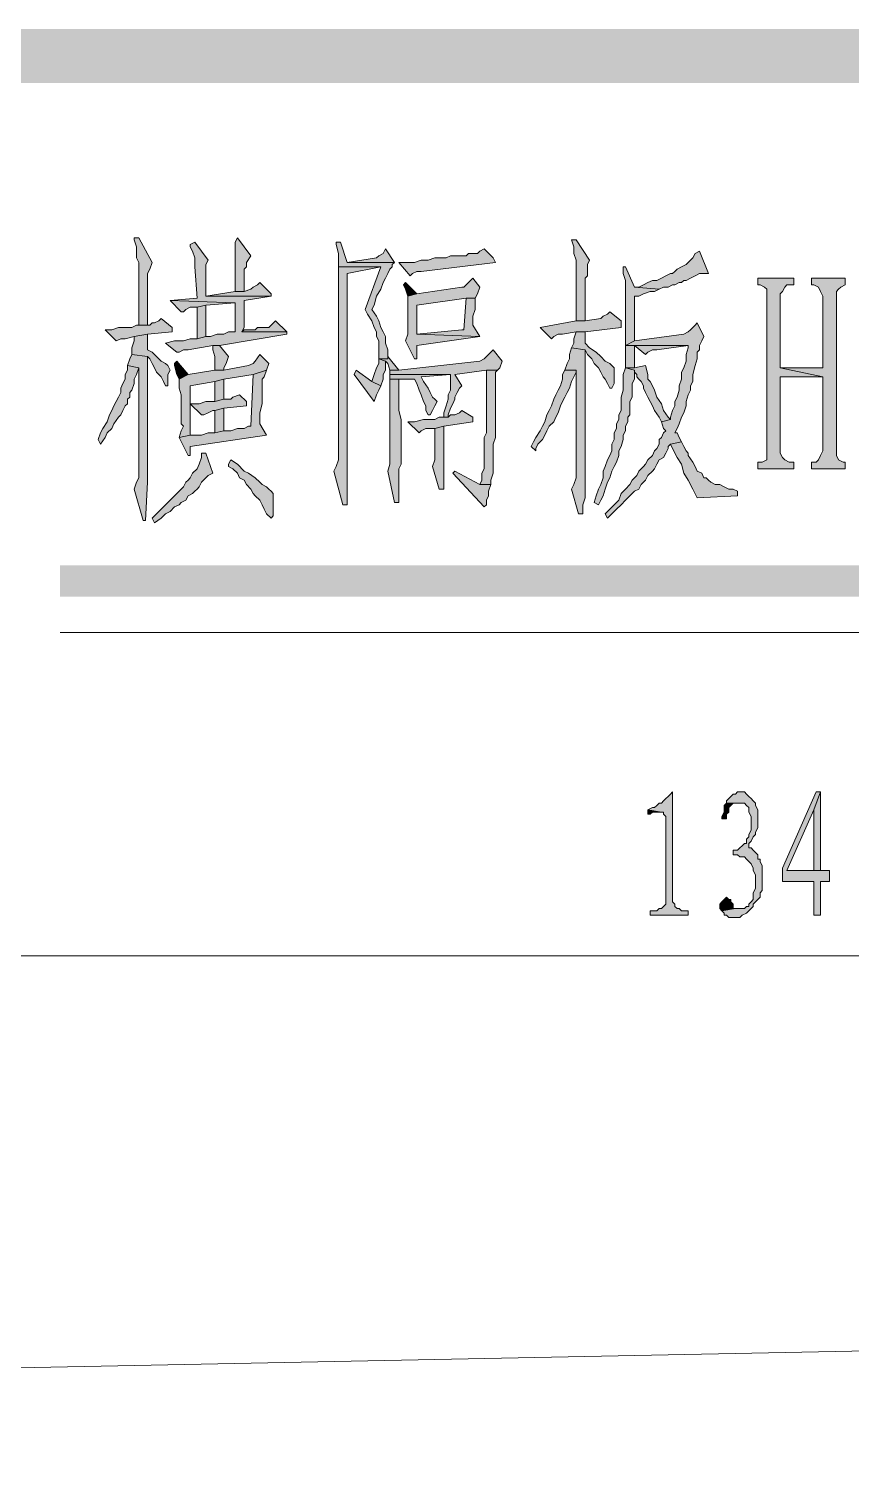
# Model space of a CAD drawing. Header units: inches. Extents: x 20 to 409, y 5 to 283.
# Drawn here: x 203.93 to 219.44, y 255.67 to 283.1 of the extents above; entities that cross this region are included whole.
import ezdxf

# ---------------------------------------------------------------- set-up
doc = ezdxf.new("R2010")
doc.units = ezdxf.units.IN
doc.header["$MEASUREMENT"] = 0
doc.layers.add('C00-00-00', color=7, linetype='Continuous')

msp = doc.modelspace()

# ---------------------------------------------------------------- hatches: boundary and pattern name
at = {"layer": 'C00-00-00'}
h = msp.add_hatch(color=0, dxfattribs=at)
h.dxf.hatch_style = 2
h.paths.add_polyline_path([(408.822, 283.101), (28.838, 282.085), (27.822, 283.101)])
h = msp.add_hatch(color=0, dxfattribs=at)
h.dxf.hatch_style = 2
h.paths.add_polyline_path([(407.806, 282.085), (408.822, 283.101), (28.838, 282.085)])
h = msp.add_hatch(color=0, dxfattribs=at)
h.dxf.hatch_style = 2
h.paths.add_polyline_path([(206.003, 279.164), (205.918, 279.164), (205.918, 279.121), (205.961, 278.994), (205.961, 278.783), (206.003, 278.698), (206.003, 277.513), (206.172, 277.513), (206.172, 277.767), (206.172, 277.851), (206.172, 278.486), (206.215, 278.571), (206.257, 278.698)])
h = msp.add_hatch(color=0, dxfattribs=at)
h.dxf.hatch_style = 2
h.paths.add_polyline_path([(207.061, 279.079), (206.977, 279.037), (206.977, 278.994), (207.019, 278.91), (207.061, 278.783), (207.061, 278.613), (207.104, 278.021), (206.596, 277.978), (207.823, 277.936), (207.823, 277.386), (207.781, 277.386), (207.696, 277.386), (207.612, 277.343), (207.485, 277.343), (207.358, 277.301), (207.273, 277.301), (207.104, 277.259), (206.977, 277.259), (206.85, 277.216), (206.68, 277.216), (206.511, 277.174), (206.723, 277.005), (206.765, 277.005), (206.85, 277.047), (206.934, 277.047), (207.4, 277.132), (207.527, 277.132), (208.797, 277.343), (208.797, 277.386), (207.95, 277.386), (207.993, 277.47), (207.993, 277.978), (208.501, 278.063), (207.273, 278.063), (207.273, 278.19), (207.273, 278.656), (207.315, 278.74)])
h = msp.add_hatch(color=0, dxfattribs=at)
h.dxf.hatch_style = 2
h.paths.add_polyline_path([(207.866, 279.164), (207.823, 279.079), (207.823, 278.148), (207.993, 278.148), (207.993, 278.571), (208.035, 278.613), (208.035, 278.698), (208.12, 278.825)])
h = msp.add_hatch(color=0, dxfattribs=at)
h.dxf.hatch_style = 2
h.paths.add_polyline_path([(209.813, 279.079), (209.728, 279.079), (209.728, 279.037), (209.771, 278.867), (209.771, 278.613), (210.575, 278.613), (210.279, 277.809), (210.321, 277.724), (210.406, 277.597), (210.448, 277.47), (210.49, 277.386), (210.49, 277.301), (210.533, 277.216), (210.533, 276.878), (210.702, 276.878), (210.702, 277.047), (210.66, 277.174), (210.66, 277.301), (210.617, 277.386), (210.575, 277.47), (210.533, 277.597), (210.49, 277.682), (210.406, 277.809), (210.448, 277.894), (210.49, 278.063), (210.575, 278.19), (210.617, 278.317), (210.66, 278.402), (210.702, 278.486), (210.744, 278.571), (210.787, 278.613), (210.787, 278.656), (210.829, 278.698), (209.94, 278.698)])
h = msp.add_hatch(color=0, dxfattribs=at)
h.dxf.hatch_style = 2
h.paths.add_polyline_path([(214.258, 279.121), (214.173, 279.121), (214.216, 278.994), (214.216, 278.867), (214.258, 278.74), (214.258, 277.597), (214.427, 277.597), (214.427, 277.682), (214.427, 278.402), (214.47, 278.444), (214.47, 278.656), (214.512, 278.74)])
h = msp.add_hatch(color=0, dxfattribs=at)
h.dxf.hatch_style = 2
h.paths.add_polyline_path([(210.66, 278.952), (210.617, 278.867), (210.533, 278.825), (210.49, 278.783), (209.94, 278.698), (210.829, 278.698)])
h = msp.add_hatch(color=0, dxfattribs=at)
h.dxf.hatch_style = 2
h.paths.add_polyline_path([(212.522, 278.952), (212.438, 278.91), (212.395, 278.867), (212.226, 278.867), (212.184, 278.825), (211.887, 278.825), (211.803, 278.783), (211.591, 278.783), (211.464, 278.74), (211.337, 278.74), (211.21, 278.698), (210.914, 278.698), (211.125, 278.444), (211.168, 278.486), (211.252, 278.529), (211.337, 278.529), (212.734, 278.698), (212.692, 278.783)])
h = msp.add_hatch(color=0, dxfattribs=at)
h.dxf.hatch_style = 2
h.paths.add_polyline_path([(216.586, 278.91), (216.502, 278.867), (216.459, 278.783), (216.417, 278.74), (216.332, 278.656), (216.248, 278.613), (216.163, 278.571), (216.121, 278.529), (216.078, 278.486), (216.036, 278.486), (215.951, 278.444), (215.867, 278.402), (215.782, 278.359), (215.697, 278.359), (215.613, 278.317), (215.528, 278.275), (215.443, 278.232), (215.359, 278.232), (215.824, 278.19), (215.909, 278.232), (215.994, 278.232), (216.078, 278.275), (216.121, 278.275), (216.205, 278.317), (216.248, 278.317), (216.29, 278.359), (216.332, 278.359), (216.417, 278.402), (216.502, 278.444), (216.586, 278.486), (216.756, 278.486)])
h = msp.add_hatch(color=0, dxfattribs=at)
h.dxf.hatch_style = 2
h.paths.add_polyline_path([(209.771, 278.613), (209.771, 275.523), (209.771, 275.438), (209.771, 274.973), (209.728, 274.846), (209.686, 274.761), (209.855, 274.126), (209.94, 274.126), (209.94, 274.168), (209.94, 278.486), (210.575, 278.613)])
h = msp.add_hatch(color=0, dxfattribs=at)
h.dxf.hatch_style = 2
h.paths.add_polyline_path([(215.189, 278.613), (215.147, 278.613), (215.147, 278.486), (215.189, 278.359), (215.189, 277.132), (215.359, 277.216), (215.359, 278.063), (215.443, 278.063), (215.528, 278.105), (215.655, 278.148), (215.74, 278.148), (215.824, 278.19), (215.359, 278.232)])
h = msp.add_hatch(color=0, dxfattribs=at)
h.dxf.hatch_style = 2
h.paths.add_polyline_path([(208.289, 278.317), (208.247, 278.275), (208.162, 278.232), (208.12, 278.19), (207.993, 278.148), (207.823, 278.148), (207.273, 278.063), (208.501, 278.063), (208.501, 278.105)])
h = msp.add_hatch(color=0, dxfattribs=at)
h.dxf.hatch_style = 2
h.paths.add_polyline_path([(211.041, 278.317), (210.998, 278.275), (211.041, 278.19), (211.083, 278.063), (211.252, 278.105)])
h = msp.add_hatch(color=0, dxfattribs=at)
h.dxf.hatch_style = 2
h.paths.add_polyline_path([(212.311, 278.402), (212.226, 278.317), (212.141, 278.232), (212.099, 278.232), (211.252, 278.105), (211.083, 278.063), (211.083, 277.343), (211.041, 277.216), (211.21, 276.878), (211.252, 276.878), (211.252, 276.962), (211.252, 277.132), (212.438, 277.301), (211.252, 277.343), (211.252, 277.682), (211.252, 277.809), (211.252, 277.894), (212.184, 278.021), (212.353, 278.021), (212.395, 278.105), (212.438, 278.232)])
h = msp.add_hatch(color=0, dxfattribs=at)
h.dxf.hatch_style = 2
h.paths.add_polyline_path([(218.364, 278.402), (217.687, 278.402), (217.687, 278.275), (217.729, 278.275), (217.814, 278.232), (217.856, 278.19), (217.856, 274.973), (217.772, 274.93), (217.687, 274.93), (217.687, 274.803), (218.364, 274.803), (218.364, 274.93), (218.28, 274.93), (218.195, 274.973), (218.153, 275.015), (218.11, 275.1), (218.11, 276.539), (218.915, 276.539), (218.11, 276.708), (218.11, 278.105), (218.153, 278.148), (218.195, 278.232), (218.237, 278.275), (218.364, 278.275)])
h = msp.add_hatch(color=0, dxfattribs=at)
h.dxf.hatch_style = 2
h.paths.add_polyline_path([(219.338, 278.402), (218.703, 278.402), (218.703, 278.275), (218.745, 278.275), (218.83, 278.232), (218.872, 278.148), (218.915, 278.063), (218.915, 276.708), (218.11, 276.708), (218.915, 276.539), (218.915, 275.142), (218.872, 275.057), (218.83, 274.973), (218.788, 274.93), (218.703, 274.93), (218.703, 274.803), (219.338, 274.803), (219.338, 274.93), (219.296, 274.93), (219.211, 274.973), (219.169, 275.057), (219.169, 278.148), (219.211, 278.19), (219.253, 278.232), (219.338, 278.275)])
h = msp.add_hatch(color=0, dxfattribs=at)
h.dxf.hatch_style = 2
h.paths.add_polyline_path([(206.596, 277.978), (206.807, 277.767), (206.85, 277.767), (206.892, 277.809), (206.977, 277.851), (207.104, 277.851), (207.273, 277.894), (207.823, 277.936)])
h = msp.add_hatch(color=0, dxfattribs=at)
h.dxf.hatch_style = 2
h.paths.add_polyline_path([(207.273, 277.894), (207.104, 277.851), (207.104, 277.259), (207.273, 277.301)])
h = msp.add_hatch(color=0, dxfattribs=at)
h.dxf.hatch_style = 2
h.paths.add_polyline_path([(212.353, 278.021), (212.184, 278.021), (212.141, 277.428), (212.099, 277.428), (211.252, 277.343), (212.438, 277.301), (212.311, 277.513), (212.311, 277.682), (212.353, 277.809)])
h = msp.add_hatch(color=0, dxfattribs=at)
h.dxf.hatch_style = 2
h.paths.add_polyline_path([(206.426, 277.64), (206.384, 277.597), (206.299, 277.555), (206.257, 277.555), (206.215, 277.513), (205.961, 277.513), (205.876, 277.47), (205.622, 277.47), (205.495, 277.428), (205.368, 277.428), (205.58, 277.216), (205.664, 277.259), (205.749, 277.259), (205.918, 277.301), (206.172, 277.343), (206.638, 277.386), (206.638, 277.47)])
h = msp.add_hatch(color=0, dxfattribs=at)
h.dxf.hatch_style = 2
h.paths.add_polyline_path([(214.893, 277.767), (214.851, 277.724), (214.766, 277.682), (214.724, 277.64), (214.427, 277.597), (214.258, 277.597), (213.581, 277.47), (213.792, 277.259), (213.835, 277.301), (213.919, 277.343), (214.004, 277.343), (214.258, 277.386), (214.427, 277.386), (215.105, 277.47), (215.105, 277.597)])
h = msp.add_hatch(color=0, dxfattribs=at)
h.dxf.hatch_style = 2
h.paths.add_polyline_path([(206.172, 277.343), (205.918, 277.301), (205.918, 277.216), (205.876, 277.089), (205.876, 276.962), (206.172, 276.92), (206.215, 276.878), (206.257, 276.793), (206.299, 276.708), (206.342, 276.624), (206.426, 276.539), (206.469, 276.454), (206.511, 276.37), (206.553, 276.37), (206.553, 276.412), (206.553, 276.581), (206.596, 276.666), (206.553, 276.751), (206.511, 276.793), (206.426, 276.835), (206.342, 276.92), (206.257, 277.005), (206.172, 277.047), (206.172, 277.089), (206.172, 277.216)])
h = msp.add_hatch(color=0, dxfattribs=at)
h.dxf.hatch_style = 2
h.paths.add_polyline_path([(208.585, 277.597), (208.501, 277.513), (208.458, 277.47), (208.247, 277.47), (208.204, 277.428), (207.993, 277.428), (207.95, 277.386), (208.797, 277.386)])
h = msp.add_hatch(color=0, dxfattribs=at)
h.dxf.hatch_style = 2
h.paths.add_polyline_path([(214.427, 277.386), (214.258, 277.386), (214.216, 277.259), (214.216, 277.174), (214.173, 277.089), (214.427, 277.047), (214.47, 276.962), (214.554, 276.878), (214.597, 276.793), (214.681, 276.708), (214.724, 276.624), (214.766, 276.539), (214.808, 276.497), (214.851, 276.412), (214.893, 276.327), (214.935, 276.327), (214.978, 276.412), (214.978, 276.708), (214.935, 276.751), (214.893, 276.793), (214.808, 276.835), (214.724, 276.92), (214.639, 277.005), (214.512, 277.089), (214.427, 277.174)])
h = msp.add_hatch(color=0, dxfattribs=at)
h.dxf.hatch_style = 2
h.paths.add_polyline_path([(216.544, 277.555), (216.502, 277.513), (216.417, 277.428), (216.375, 277.386), (216.29, 277.343), (215.359, 277.216), (215.189, 277.132), (216.375, 277.132), (216.375, 277.089), (216.332, 276.962), (216.332, 276.835), (216.29, 276.708), (216.248, 276.624), (216.248, 276.497), (216.205, 276.37), (216.205, 276.285), (216.163, 276.158), (216.121, 276.073), (216.121, 275.989), (216.078, 275.904), (216.036, 275.777), (216.036, 275.735), (215.867, 275.692), (215.909, 275.565), (215.951, 275.523), (215.909, 275.481), (215.867, 275.396), (215.824, 275.354), (215.824, 275.269), (215.782, 275.184), (215.74, 275.142), (215.697, 275.057), (215.613, 274.973), (215.57, 274.888), (215.528, 274.846), (215.443, 274.761), (215.401, 274.676), (215.316, 274.592), (215.274, 274.507), (215.189, 274.422), (215.105, 274.338), (215.062, 274.211), (214.978, 274.126), (214.893, 274.041), (214.808, 273.957), (214.851, 273.872), (214.935, 273.957), (215.02, 274.041), (215.105, 274.126), (215.189, 274.211), (215.274, 274.295), (215.359, 274.38), (215.443, 274.422), (215.486, 274.507), (215.57, 274.592), (215.613, 274.676), (215.697, 274.761), (215.74, 274.803), (215.782, 274.888), (215.824, 274.973), (215.909, 275.015), (215.951, 275.1), (215.994, 275.184), (215.994, 275.227), (216.036, 275.269), (216.248, 275.311), (216.205, 275.396), (216.163, 275.481), (216.121, 275.481), (216.163, 275.565), (216.205, 275.65), (216.248, 275.777), (216.29, 275.862), (216.332, 275.989), (216.332, 276.073), (216.375, 276.2), (216.417, 276.285), (216.417, 276.37), (216.459, 276.454), (216.459, 276.581), (216.502, 276.751), (216.544, 276.878), (216.544, 277.005), (216.586, 277.047), (216.586, 277.132), (216.629, 277.216), (216.671, 277.301)])
h = msp.add_hatch(color=0, dxfattribs=at)
h.dxf.hatch_style = 2
h.paths.add_polyline_path([(207.527, 277.132), (207.4, 277.132), (207.4, 277.047), (207.442, 276.92), (207.442, 276.666), (207.612, 276.666), (207.612, 276.708), (207.654, 276.793), (207.696, 276.92)])
h = msp.add_hatch(color=0, dxfattribs=at)
h.dxf.hatch_style = 2
h.paths.add_polyline_path([(214.173, 277.089), (214.131, 276.962), (214.131, 276.878), (214.089, 276.793), (214.046, 276.666), (214.258, 276.666), (214.258, 276.581), (214.258, 274.634), (214.216, 274.507), (214.173, 274.422), (214.3, 273.957), (214.385, 273.957), (214.385, 274.126), (214.427, 274.253), (214.427, 274.38), (214.427, 274.465), (214.427, 277.047)])
h = msp.add_hatch(color=0, dxfattribs=at)
h.dxf.hatch_style = 2
h.paths.add_polyline_path([(215.359, 276.708), (215.359, 277.132), (215.189, 277.132), (215.189, 276.708)])
h = msp.add_hatch(color=0, dxfattribs=at)
h.dxf.hatch_style = 2
h.paths.add_polyline_path([(215.359, 277.132), (215.57, 276.962), (215.613, 277.005), (215.697, 277.047), (215.782, 277.047), (216.375, 277.132)])
h = msp.add_hatch(color=0, dxfattribs=at)
h.dxf.hatch_style = 2
h.paths.add_polyline_path([(205.876, 276.962), (205.834, 276.878), (205.791, 276.751), (206.003, 276.708), (206.003, 274.634), (205.961, 274.549), (205.918, 274.422), (206.088, 273.83), (206.13, 273.83), (206.172, 274.549), (206.172, 276.92)])
h = msp.add_hatch(color=0, dxfattribs=at)
h.dxf.hatch_style = 2
h.paths.add_polyline_path([(206.723, 276.835), (206.68, 276.793), (206.68, 276.751), (206.723, 276.581), (206.765, 276.497), (206.934, 276.581)])
h = msp.add_hatch(color=0, dxfattribs=at)
h.dxf.hatch_style = 2
h.paths.add_polyline_path([(208.289, 276.962), (208.204, 276.835), (208.162, 276.793), (208.077, 276.751), (207.612, 276.666), (207.442, 276.666), (206.934, 276.581), (206.765, 276.497), (206.765, 276.327), (206.807, 276.2), (206.807, 275.65), (206.85, 275.608), (206.807, 275.523), (206.765, 275.396), (206.977, 275.438), (206.977, 275.946), (206.977, 276.073), (206.977, 276.37), (207.442, 276.454), (207.612, 276.497), (208.162, 276.581), (208.416, 276.666), (208.458, 276.793)])
h = msp.add_hatch(color=0, dxfattribs=at)
h.dxf.hatch_style = 2
h.paths.add_polyline_path([(210.533, 276.878), (210.533, 276.793), (210.49, 276.708), (210.448, 276.581), (210.406, 276.454), (210.575, 276.37), (210.617, 276.497), (210.617, 276.581), (210.66, 276.666), (210.66, 276.835)])
h = msp.add_hatch(color=0, dxfattribs=at)
h.dxf.hatch_style = 2
h.paths.add_polyline_path([(210.702, 276.92), (210.702, 276.878), (210.533, 276.878), (210.66, 276.835), (210.702, 276.793), (210.744, 276.666), (210.914, 276.666)])
h = msp.add_hatch(color=0, dxfattribs=at)
h.dxf.hatch_style = 2
h.paths.add_polyline_path([(212.692, 277.047), (212.649, 277.005), (212.565, 276.92), (212.522, 276.878), (212.438, 276.835), (210.914, 276.666), (210.744, 276.666), (210.744, 276.581), (211.887, 276.581), (211.887, 276.497), (211.887, 276.285), (211.845, 276.2), (211.845, 276.116), (211.803, 275.989), (211.76, 275.862), (211.76, 275.777), (211.845, 275.777), (211.845, 275.819), (211.887, 275.946), (211.93, 276.031), (211.972, 276.116), (211.972, 276.158), (212.014, 276.243), (212.057, 276.327), (212.099, 276.37), (211.972, 276.581), (212.565, 276.666), (212.776, 276.666), (212.819, 276.708), (212.861, 276.835)])
h = msp.add_hatch(color=0, dxfattribs=at)
h.dxf.hatch_style = 2
h.paths.add_polyline_path([(205.791, 276.751), (205.791, 276.666), (205.749, 276.581), (205.749, 276.497), (205.707, 276.412), (205.664, 276.327), (205.664, 276.243), (205.622, 276.158), (205.58, 276.073), (205.537, 275.989), (205.495, 275.904), (205.453, 275.819), (205.41, 275.692), (205.326, 275.565), (205.283, 275.481), (205.241, 275.354), (205.283, 275.269), (205.368, 275.396), (205.41, 275.481), (205.495, 275.565), (205.537, 275.65), (205.622, 275.777), (205.664, 275.819), (205.707, 275.904), (205.749, 275.989), (205.791, 276.031), (205.791, 276.116), (205.834, 276.158), (205.834, 276.243), (205.876, 276.285), (205.918, 276.412), (205.918, 276.497), (205.961, 276.581), (206.003, 276.708)])
h = msp.add_hatch(color=0, dxfattribs=at)
h.dxf.hatch_style = 2
h.paths.add_polyline_path([(208.416, 276.666), (208.162, 276.581), (208.12, 275.608), (208.077, 275.608), (207.993, 275.565), (207.866, 275.565), (207.739, 275.523), (207.612, 275.523), (207.442, 275.481), (207.315, 275.481), (207.188, 275.438), (206.977, 275.438), (206.765, 275.396), (206.934, 275.057), (206.977, 275.057), (206.977, 275.1), (206.977, 275.227), (208.416, 275.438), (208.289, 275.65), (208.289, 275.692), (208.289, 275.862), (208.331, 276.031), (208.331, 276.497), (208.374, 276.539)])
h = msp.add_hatch(color=0, dxfattribs=at)
h.dxf.hatch_style = 2
h.paths.add_polyline_path([(210.109, 276.666), (210.067, 276.581), (210.448, 276.073), (210.49, 276.2), (210.533, 276.285), (210.575, 276.37), (210.406, 276.454)])
h = msp.add_hatch(color=0, dxfattribs=at)
h.dxf.hatch_style = 2
h.paths.add_polyline_path([(210.744, 276.581), (210.744, 276.497), (211.21, 276.497), (211.252, 276.412), (211.295, 276.285), (211.337, 276.2), (211.379, 276.073), (211.422, 275.989), (211.422, 275.904), (211.464, 275.819), (211.506, 275.819), (211.549, 275.904), (211.591, 275.989), (211.633, 276.073), (211.591, 276.116), (211.549, 276.158), (211.506, 276.243), (211.464, 276.327), (211.379, 276.454), (211.337, 276.539), (211.887, 276.581)])
h = msp.add_hatch(color=0, dxfattribs=at)
h.dxf.hatch_style = 2
h.paths.add_polyline_path([(212.776, 276.666), (212.565, 276.666), (212.565, 276.497), (212.565, 275.481), (212.522, 275.396), (212.522, 274.803), (212.48, 274.719), (212.48, 274.592), (212.438, 274.507), (212.649, 274.507), (212.649, 274.592), (212.692, 274.719), (212.692, 274.846), (212.692, 274.973), (212.692, 275.269), (212.734, 275.396), (212.734, 276.624)])
h = msp.add_hatch(color=0, dxfattribs=at)
h.dxf.hatch_style = 2
h.paths.add_polyline_path([(214.046, 276.666), (214.004, 276.581), (214.004, 276.497), (213.962, 276.37), (213.919, 276.285), (213.877, 276.2), (213.835, 276.116), (213.792, 275.989), (213.75, 275.904), (213.708, 275.819), (213.665, 275.692), (213.623, 275.608), (213.581, 275.523), (213.496, 275.396), (213.454, 275.311), (213.411, 275.227), (213.496, 275.142), (213.496, 275.184), (213.538, 275.269), (213.623, 275.354), (213.665, 275.438), (213.708, 275.523), (213.75, 275.608), (213.835, 275.692), (213.877, 275.777), (213.919, 275.862), (213.962, 275.989), (214.004, 276.073), (214.046, 276.158), (214.089, 276.243), (214.131, 276.327), (214.173, 276.454), (214.216, 276.539), (214.258, 276.624), (214.258, 276.666)])
h = msp.add_hatch(color=0, dxfattribs=at)
h.dxf.hatch_style = 2
h.paths.add_polyline_path([(215.189, 276.708), (215.147, 276.581), (215.147, 276.285), (215.105, 276.158), (215.105, 275.904), (215.062, 275.819), (215.062, 275.735), (215.02, 275.65), (215.02, 275.565), (214.978, 275.481), (214.978, 275.354), (214.935, 275.269), (214.935, 275.142), (214.893, 275.057), (214.851, 274.973), (214.808, 274.846), (214.766, 274.761), (214.766, 274.634), (214.724, 274.507), (214.681, 274.422), (214.639, 274.295), (214.597, 274.168), (214.681, 274.126), (214.724, 274.211), (214.766, 274.295), (214.808, 274.422), (214.851, 274.549), (214.893, 274.634), (214.935, 274.761), (214.978, 274.846), (215.02, 274.93), (215.062, 275.057), (215.062, 275.142), (215.105, 275.227), (215.147, 275.354), (215.147, 275.438), (215.189, 275.523), (215.189, 275.608), (215.232, 275.692), (215.232, 275.777), (215.274, 275.819), (215.274, 276.073), (215.316, 276.158), (215.316, 276.412), (215.359, 276.497), (215.359, 276.666)])
h = msp.add_hatch(color=0, dxfattribs=at)
h.dxf.hatch_style = 2
h.paths.add_polyline_path([(215.57, 276.751), (215.359, 276.708), (215.189, 276.708), (215.359, 276.666), (215.359, 276.624), (215.401, 276.581), (215.401, 276.539), (215.443, 276.497), (215.486, 276.454), (215.528, 276.37), (215.528, 276.327), (215.57, 276.243), (215.613, 276.158), (215.655, 276.073), (215.697, 275.989), (215.74, 275.904), (215.824, 275.777), (215.867, 275.692), (216.036, 275.735), (215.994, 275.777), (215.909, 275.904), (215.867, 276.031), (215.782, 276.158), (215.74, 276.285), (215.697, 276.37), (215.655, 276.454), (215.613, 276.497), (215.613, 276.581)])
h = msp.add_hatch(color=0, dxfattribs=at)
h.dxf.hatch_style = 2
h.paths.add_polyline_path([(207.612, 276.497), (207.442, 276.454), (207.442, 276.073), (207.612, 276.116)])
h = msp.add_hatch(color=0, dxfattribs=at)
h.dxf.hatch_style = 2
h.paths.add_polyline_path([(210.744, 276.497), (210.744, 274.888), (210.702, 274.761), (210.829, 274.168), (210.914, 274.168), (210.914, 274.211), (210.914, 274.634), (210.914, 274.719), (210.914, 274.803), (210.956, 274.888), (210.956, 275.735), (210.914, 275.904), (210.914, 276.497), (211.21, 276.497)])
h = msp.add_hatch(color=0, dxfattribs=at)
h.dxf.hatch_style = 2
h.paths.add_polyline_path([(207.908, 276.2), (207.781, 276.158), (207.739, 276.116), (207.612, 276.116), (207.442, 276.073), (207.273, 276.073), (207.146, 276.031), (206.977, 276.031), (207.188, 275.819), (207.231, 275.819), (207.315, 275.862), (207.4, 275.904), (207.442, 275.904), (207.612, 275.946), (208.035, 275.989), (208.035, 276.073)])
h = msp.add_hatch(color=0, dxfattribs=at)
h.dxf.hatch_style = 2
h.paths.add_polyline_path([(207.612, 275.946), (207.442, 275.904), (207.442, 275.481), (207.612, 275.523)])
h = msp.add_hatch(color=0, dxfattribs=at)
h.dxf.hatch_style = 2
h.paths.add_polyline_path([(212.099, 275.904), (212.057, 275.862), (211.972, 275.819), (211.887, 275.819), (211.845, 275.777), (211.676, 275.777), (211.591, 275.735), (211.379, 275.735), (211.21, 275.692), (211.083, 275.692), (211.295, 275.481), (211.337, 275.523), (211.422, 275.565), (211.591, 275.565), (211.76, 275.608), (212.311, 275.692), (212.311, 275.777)])
h = msp.add_hatch(color=0, dxfattribs=at)
h.dxf.hatch_style = 2
h.paths.add_polyline_path([(211.76, 275.608), (211.591, 275.565), (211.591, 274.973), (211.549, 274.846), (211.676, 274.422), (211.76, 274.422), (211.76, 274.846)])
h = msp.add_hatch(color=0, dxfattribs=at)
h.dxf.hatch_style = 2
h.paths.add_polyline_path([(216.248, 275.311), (216.036, 275.269), (216.078, 275.184), (216.163, 275.015), (216.248, 274.888), (216.29, 274.719), (216.375, 274.592), (216.459, 274.422), (216.544, 274.253), (217.306, 274.295), (217.306, 274.38), (217.221, 274.422), (217.137, 274.422), (217.052, 274.465), (216.967, 274.507), (216.883, 274.507), (216.798, 274.549), (216.756, 274.592), (216.713, 274.634), (216.671, 274.634), (216.629, 274.719), (216.544, 274.761), (216.502, 274.846), (216.459, 274.93), (216.375, 275.057), (216.375, 275.1), (216.332, 275.142), (216.29, 275.227)])
h = msp.add_hatch(color=0, dxfattribs=at)
h.dxf.hatch_style = 2
h.paths.add_polyline_path([(207.188, 275.1), (207.188, 275.015), (207.146, 274.888), (207.104, 274.803), (207.019, 274.719), (206.977, 274.634), (206.934, 274.592), (206.892, 274.549), (206.85, 274.465), (206.807, 274.422), (206.723, 274.338), (206.68, 274.295), (206.596, 274.211), (206.511, 274.126), (206.426, 274.041), (206.342, 273.957), (206.257, 273.872), (206.299, 273.787), (206.426, 273.872), (206.511, 273.957), (206.596, 273.999), (206.68, 274.084), (206.765, 274.126), (206.807, 274.168), (206.892, 274.211), (206.934, 274.295), (207.019, 274.338), (207.061, 274.38), (207.104, 274.422), (207.146, 274.465), (207.188, 274.549), (207.273, 274.634), (207.315, 274.676), (207.4, 274.719), (207.273, 275.1)])
h = msp.add_hatch(color=0, dxfattribs=at)
h.dxf.hatch_style = 2
h.paths.add_polyline_path([(207.739, 274.973), (207.696, 274.888), (207.696, 274.846), (207.781, 274.803), (207.866, 274.719), (207.908, 274.634), (207.993, 274.592), (208.035, 274.507), (208.12, 274.422), (208.162, 274.338), (208.204, 274.295), (208.289, 274.211), (208.331, 274.126), (208.374, 274.041), (208.416, 273.957), (208.501, 273.872), (208.543, 273.914), (208.543, 274.338), (208.501, 274.38), (208.458, 274.422), (208.416, 274.465), (208.331, 274.507), (208.289, 274.549), (208.204, 274.634), (208.077, 274.719), (207.993, 274.761), (207.866, 274.888)])
h = msp.add_hatch(color=0, dxfattribs=at)
h.dxf.hatch_style = 2
h.paths.add_polyline_path([(211.972, 274.761), (211.93, 274.719), (212.522, 274.084), (212.565, 274.126), (212.565, 274.211), (212.607, 274.295), (212.607, 274.38), (212.649, 274.507), (212.438, 274.507)])
h = msp.add_hatch(color=0, dxfattribs=at)
h.dxf.hatch_style = 2
h.paths.add_polyline_path([(204.521, 272.983), (204.521, 272.39), (232.927, 272.983)])
h = msp.add_hatch(color=0, dxfattribs=at)
h.dxf.hatch_style = 2
h.paths.add_polyline_path([(204.521, 272.39), (232.927, 272.983), (232.927, 272.39)])
h = msp.add_hatch(color=0, dxfattribs=at)
h.dxf.hatch_style = 2
h.paths.add_polyline_path([(216.078, 268.707), (216.036, 268.665), (215.994, 268.623), (215.951, 268.58), (215.909, 268.538), (215.867, 268.496), (215.824, 268.496), (215.782, 268.453), (215.74, 268.411), (215.697, 268.411), (215.613, 268.369), (215.867, 268.326), (215.909, 268.326), (215.909, 268.284), (215.951, 268.242), (215.951, 266.591), (215.909, 266.548), (215.867, 266.506), (215.824, 266.506), (215.782, 266.464), (215.655, 266.464), (215.655, 266.379), (216.375, 266.379), (216.375, 266.464), (216.248, 266.464), (216.205, 266.506), (216.163, 266.506), (216.121, 266.548), (216.121, 266.591), (216.078, 266.633)])
h = msp.add_hatch(color=0, dxfattribs=at)
h.dxf.hatch_style = 2
h.paths.add_polyline_path([(217.391, 268.707), (217.306, 268.707), (217.264, 268.665), (217.221, 268.665), (217.179, 268.623), (217.137, 268.58), (217.094, 268.538), (217.094, 268.496), (217.348, 268.496), (217.433, 268.496), (217.475, 268.453), (217.518, 268.411), (217.518, 268.326), (217.56, 268.242), (217.56, 267.988), (217.518, 267.903), (217.518, 267.861), (217.475, 267.818), (217.475, 267.734), (217.433, 267.734), (217.391, 267.691), (217.348, 267.649), (217.306, 267.607), (217.221, 267.607), (217.221, 267.522), (217.306, 267.522), (217.348, 267.48), (217.433, 267.48), (217.475, 267.437), (217.518, 267.395), (217.56, 267.353), (217.602, 267.268), (217.602, 267.226), (217.645, 267.141), (217.645, 266.887), (217.602, 266.802), (217.602, 266.675), (217.56, 266.633), (217.518, 266.591), (217.518, 266.548), (217.475, 266.548), (217.433, 266.506), (217.264, 266.506), (217.01, 266.464), (217.052, 266.421), (217.052, 266.379), (217.094, 266.379), (217.137, 266.337), (217.348, 266.337), (217.391, 266.379), (217.475, 266.421), (217.518, 266.464), (217.56, 266.506), (217.602, 266.548), (217.602, 266.591), (217.645, 266.633), (217.687, 266.675), (217.729, 266.718), (217.729, 266.802), (217.772, 266.845), (217.772, 267.31), (217.729, 267.395), (217.729, 267.437), (217.687, 267.437), (217.687, 267.522), (217.645, 267.564), (217.602, 267.607), (217.56, 267.649), (217.518, 267.649), (217.518, 267.734), (217.56, 267.776), (217.602, 267.861), (217.645, 267.903), (217.645, 267.945), (217.687, 268.03), (217.687, 268.369), (217.645, 268.453), (217.645, 268.496), (217.602, 268.538), (217.56, 268.58), (217.518, 268.623), (217.475, 268.665), (217.433, 268.707)])
h = msp.add_hatch(color=0, dxfattribs=at)
h.dxf.hatch_style = 2
h.paths.add_polyline_path([(218.872, 268.707), (218.788, 268.707), (218.153, 267.268), (218.153, 267.014), (218.745, 267.014), (218.745, 266.379), (218.872, 266.379), (218.872, 267.014), (219.042, 267.014), (219.042, 267.226), (218.872, 267.226), (218.237, 267.226), (218.745, 268.369)])
h = msp.add_hatch(color=0, dxfattribs=at)
h.dxf.hatch_style = 2
h.paths.add_polyline_path([(218.872, 268.707), (218.745, 268.369), (218.745, 267.226), (218.237, 267.226), (218.872, 267.226)])
h = msp.add_hatch(color=0, dxfattribs=at)
h.dxf.hatch_style = 2
h.paths.add_polyline_path([(215.613, 268.369), (215.613, 268.284), (215.655, 268.284), (215.697, 268.326), (215.867, 268.326)])
h = msp.add_hatch(color=0, dxfattribs=at)
h.dxf.hatch_style = 2
h.paths.add_polyline_path([(217.094, 268.496), (217.052, 268.453), (217.052, 268.326), (217.01, 268.242), (217.01, 268.199), (217.094, 268.199), (217.094, 268.284), (217.137, 268.326), (217.137, 268.411), (217.179, 268.453), (217.221, 268.496), (217.348, 268.496)])
h = msp.add_hatch(color=0, dxfattribs=at)
h.dxf.hatch_style = 2
h.paths.add_polyline_path([(217.094, 266.718), (217.052, 266.675), (217.01, 266.633), (216.967, 266.591), (216.967, 266.506), (217.01, 266.464), (217.264, 266.506), (217.221, 266.506), (217.221, 266.591), (217.179, 266.633), (217.179, 266.675), (217.137, 266.675)])

# ---------------------------------------------------------------- linework, layer by layer
at = {"layer": 'C00-00-00', "color": 0, "lineweight": 0}
for points in [[(206.003, 279.164), (205.918, 279.164), (205.918, 279.121), (205.961, 278.994), (205.961, 278.783), (206.003, 278.698), (206.003, 277.513), (206.172, 277.513), (206.172, 277.767), (206.172, 277.851), (206.172, 278.486), (206.215, 278.571), (206.257, 278.698)], [(207.061, 279.079), (206.977, 279.037), (206.977, 278.994), (207.019, 278.91), (207.061, 278.783), (207.061, 278.613), (207.104, 278.021), (206.596, 277.978), (207.823, 277.936), (207.823, 277.386), (207.781, 277.386), (207.696, 277.386), (207.612, 277.343), (207.485, 277.343), (207.358, 277.301), (207.273, 277.301), (207.104, 277.259), (206.977, 277.259), (206.85, 277.216), (206.68, 277.216), (206.511, 277.174), (206.723, 277.005), (206.765, 277.005), (206.85, 277.047), (206.934, 277.047), (207.4, 277.132), (207.527, 277.132), (208.797, 277.343), (208.797, 277.386), (207.95, 277.386), (207.993, 277.47), (207.993, 277.978), (208.501, 278.063), (207.273, 278.063), (207.273, 278.19), (207.273, 278.656), (207.315, 278.74)], [(207.866, 279.164), (207.823, 279.079), (207.823, 278.148), (207.993, 278.148), (207.993, 278.571), (208.035, 278.613), (208.035, 278.698), (208.12, 278.825)], [(209.813, 279.079), (209.728, 279.079), (209.728, 279.037), (209.771, 278.867), (209.771, 278.613), (210.575, 278.613), (210.279, 277.809), (210.321, 277.724), (210.406, 277.597), (210.448, 277.47), (210.49, 277.386), (210.49, 277.301), (210.533, 277.216), (210.533, 276.878), (210.702, 276.878), (210.702, 277.047), (210.66, 277.174), (210.66, 277.301), (210.617, 277.386), (210.575, 277.47), (210.533, 277.597), (210.49, 277.682), (210.406, 277.809), (210.448, 277.894), (210.49, 278.063), (210.575, 278.19), (210.617, 278.317), (210.66, 278.402), (210.702, 278.486), (210.744, 278.571), (210.787, 278.613), (210.787, 278.656), (210.829, 278.698), (209.94, 278.698)], [(214.258, 279.121), (214.173, 279.121), (214.216, 278.994), (214.216, 278.867), (214.258, 278.74), (214.258, 277.597), (214.427, 277.597), (214.427, 277.682), (214.427, 278.402), (214.47, 278.444), (214.47, 278.656), (214.512, 278.74)], [(210.66, 278.952), (210.617, 278.867), (210.533, 278.825), (210.49, 278.783), (209.94, 278.698), (210.829, 278.698)], [(212.522, 278.952), (212.438, 278.91), (212.395, 278.867), (212.226, 278.867), (212.184, 278.825), (211.887, 278.825), (211.803, 278.783), (211.591, 278.783), (211.464, 278.74), (211.337, 278.74), (211.21, 278.698), (210.914, 278.698), (211.125, 278.444), (211.168, 278.486), (211.252, 278.529), (211.337, 278.529), (212.734, 278.698), (212.692, 278.783)], [(216.586, 278.91), (216.502, 278.867), (216.459, 278.783), (216.417, 278.74), (216.332, 278.656), (216.248, 278.613), (216.163, 278.571), (216.121, 278.529), (216.078, 278.486), (216.036, 278.486), (215.951, 278.444), (215.867, 278.402), (215.782, 278.359), (215.697, 278.359), (215.613, 278.317), (215.528, 278.275), (215.443, 278.232), (215.359, 278.232), (215.824, 278.19), (215.909, 278.232), (215.994, 278.232), (216.078, 278.275), (216.121, 278.275), (216.205, 278.317), (216.248, 278.317), (216.29, 278.359), (216.332, 278.359), (216.417, 278.402), (216.502, 278.444), (216.586, 278.486), (216.756, 278.486)], [(209.771, 278.613), (209.771, 275.523), (209.771, 275.438), (209.771, 274.973), (209.728, 274.846), (209.686, 274.761), (209.855, 274.126), (209.94, 274.126), (209.94, 274.168), (209.94, 278.486), (210.575, 278.613)], [(215.189, 278.613), (215.147, 278.613), (215.147, 278.486), (215.189, 278.359), (215.189, 277.132), (215.359, 277.216), (215.359, 278.063), (215.443, 278.063), (215.528, 278.105), (215.655, 278.148), (215.74, 278.148), (215.824, 278.19), (215.359, 278.232)], [(208.289, 278.317), (208.247, 278.275), (208.162, 278.232), (208.12, 278.19), (207.993, 278.148), (207.823, 278.148), (207.273, 278.063), (208.501, 278.063), (208.501, 278.105)], [(211.041, 278.317), (210.998, 278.275), (211.041, 278.19), (211.083, 278.063), (211.252, 278.105)], [(212.311, 278.402), (212.226, 278.317), (212.141, 278.232), (212.099, 278.232), (211.252, 278.105), (211.083, 278.063), (211.083, 277.343), (211.041, 277.216), (211.21, 276.878), (211.252, 276.878), (211.252, 276.962), (211.252, 277.132), (212.438, 277.301), (211.252, 277.343), (211.252, 277.682), (211.252, 277.809), (211.252, 277.894), (212.184, 278.021), (212.353, 278.021), (212.395, 278.105), (212.438, 278.232)], [(218.364, 278.402), (217.687, 278.402), (217.687, 278.275), (217.729, 278.275), (217.814, 278.232), (217.856, 278.19), (217.856, 274.973), (217.772, 274.93), (217.687, 274.93), (217.687, 274.803), (218.364, 274.803), (218.364, 274.93), (218.28, 274.93), (218.195, 274.973), (218.153, 275.015), (218.11, 275.1), (218.11, 276.539), (218.915, 276.539), (218.11, 276.708), (218.11, 278.105), (218.153, 278.148), (218.195, 278.232), (218.237, 278.275), (218.364, 278.275)], [(219.338, 278.402), (218.703, 278.402), (218.703, 278.275), (218.745, 278.275), (218.83, 278.232), (218.872, 278.148), (218.915, 278.063), (218.915, 276.708), (218.11, 276.708), (218.915, 276.539), (218.915, 275.142), (218.872, 275.057), (218.83, 274.973), (218.788, 274.93), (218.703, 274.93), (218.703, 274.803), (219.338, 274.803), (219.338, 274.93), (219.296, 274.93), (219.211, 274.973), (219.169, 275.057), (219.169, 278.148), (219.211, 278.19), (219.253, 278.232), (219.338, 278.275)], [(206.596, 277.978), (206.807, 277.767), (206.85, 277.767), (206.892, 277.809), (206.977, 277.851), (207.104, 277.851), (207.273, 277.894), (207.823, 277.936)], [(207.273, 277.894), (207.104, 277.851), (207.104, 277.259), (207.273, 277.301)], [(212.353, 278.021), (212.184, 278.021), (212.141, 277.428), (212.099, 277.428), (211.252, 277.343), (212.438, 277.301), (212.311, 277.513), (212.311, 277.682), (212.353, 277.809)], [(206.426, 277.64), (206.384, 277.597), (206.299, 277.555), (206.257, 277.555), (206.215, 277.513), (205.961, 277.513), (205.876, 277.47), (205.622, 277.47), (205.495, 277.428), (205.368, 277.428), (205.58, 277.216), (205.664, 277.259), (205.749, 277.259), (205.918, 277.301), (206.172, 277.343), (206.638, 277.386), (206.638, 277.47)], [(214.893, 277.767), (214.851, 277.724), (214.766, 277.682), (214.724, 277.64), (214.427, 277.597), (214.258, 277.597), (213.581, 277.47), (213.792, 277.259), (213.835, 277.301), (213.919, 277.343), (214.004, 277.343), (214.258, 277.386), (214.427, 277.386), (215.105, 277.47), (215.105, 277.597)], [(206.172, 277.343), (205.918, 277.301), (205.918, 277.216), (205.876, 277.089), (205.876, 276.962), (206.172, 276.92), (206.215, 276.878), (206.257, 276.793), (206.299, 276.708), (206.342, 276.624), (206.426, 276.539), (206.469, 276.454), (206.511, 276.37), (206.553, 276.37), (206.553, 276.412), (206.553, 276.581), (206.596, 276.666), (206.553, 276.751), (206.511, 276.793), (206.426, 276.835), (206.342, 276.92), (206.257, 277.005), (206.172, 277.047), (206.172, 277.089), (206.172, 277.216)], [(208.585, 277.597), (208.501, 277.513), (208.458, 277.47), (208.247, 277.47), (208.204, 277.428), (207.993, 277.428), (207.95, 277.386), (208.797, 277.386)], [(214.427, 277.386), (214.258, 277.386), (214.216, 277.259), (214.216, 277.174), (214.173, 277.089), (214.427, 277.047), (214.47, 276.962), (214.554, 276.878), (214.597, 276.793), (214.681, 276.708), (214.724, 276.624), (214.766, 276.539), (214.808, 276.497), (214.851, 276.412), (214.893, 276.327), (214.935, 276.327), (214.978, 276.412), (214.978, 276.708), (214.935, 276.751), (214.893, 276.793), (214.808, 276.835), (214.724, 276.92), (214.639, 277.005), (214.512, 277.089), (214.427, 277.174)], [(216.544, 277.555), (216.502, 277.513), (216.417, 277.428), (216.375, 277.386), (216.29, 277.343), (215.359, 277.216), (215.189, 277.132), (216.375, 277.132), (216.375, 277.089), (216.332, 276.962), (216.332, 276.835), (216.29, 276.708), (216.248, 276.624), (216.248, 276.497), (216.205, 276.37), (216.205, 276.285), (216.163, 276.158), (216.121, 276.073), (216.121, 275.989), (216.078, 275.904), (216.036, 275.777), (216.036, 275.735), (215.867, 275.692), (215.909, 275.565), (215.951, 275.523), (215.909, 275.481), (215.867, 275.396), (215.824, 275.354), (215.824, 275.269), (215.782, 275.184), (215.74, 275.142), (215.697, 275.057), (215.613, 274.973), (215.57, 274.888), (215.528, 274.846), (215.443, 274.761), (215.401, 274.676), (215.316, 274.592), (215.274, 274.507), (215.189, 274.422), (215.105, 274.338), (215.062, 274.211), (214.978, 274.126), (214.893, 274.041), (214.808, 273.957), (214.851, 273.872), (214.935, 273.957), (215.02, 274.041), (215.105, 274.126), (215.189, 274.211), (215.274, 274.295), (215.359, 274.38), (215.443, 274.422), (215.486, 274.507), (215.57, 274.592), (215.613, 274.676), (215.697, 274.761), (215.74, 274.803), (215.782, 274.888), (215.824, 274.973), (215.909, 275.015), (215.951, 275.1), (215.994, 275.184), (215.994, 275.227), (216.036, 275.269), (216.248, 275.311), (216.205, 275.396), (216.163, 275.481), (216.121, 275.481), (216.163, 275.565), (216.205, 275.65), (216.248, 275.777), (216.29, 275.862), (216.332, 275.989), (216.332, 276.073), (216.375, 276.2), (216.417, 276.285), (216.417, 276.37), (216.459, 276.454), (216.459, 276.581), (216.502, 276.751), (216.544, 276.878), (216.544, 277.005), (216.586, 277.047), (216.586, 277.132), (216.629, 277.216), (216.671, 277.301)], [(207.527, 277.132), (207.4, 277.132), (207.4, 277.047), (207.442, 276.92), (207.442, 276.666), (207.612, 276.666), (207.612, 276.708), (207.654, 276.793), (207.696, 276.92)], [(214.173, 277.089), (214.131, 276.962), (214.131, 276.878), (214.089, 276.793), (214.046, 276.666), (214.258, 276.666), (214.258, 276.581), (214.258, 274.634), (214.216, 274.507), (214.173, 274.422), (214.3, 273.957), (214.385, 273.957), (214.385, 274.126), (214.427, 274.253), (214.427, 274.38), (214.427, 274.465), (214.427, 277.047)], [(215.359, 276.708), (215.359, 277.132), (215.189, 277.132), (215.189, 276.708)], [(215.359, 277.132), (215.57, 276.962), (215.613, 277.005), (215.697, 277.047), (215.782, 277.047), (216.375, 277.132)], [(205.876, 276.962), (205.834, 276.878), (205.791, 276.751), (206.003, 276.708), (206.003, 274.634), (205.961, 274.549), (205.918, 274.422), (206.088, 273.83), (206.13, 273.83), (206.172, 274.549), (206.172, 276.92)], [(206.723, 276.835), (206.68, 276.793), (206.68, 276.751), (206.723, 276.581), (206.765, 276.497), (206.934, 276.581)], [(208.289, 276.962), (208.204, 276.835), (208.162, 276.793), (208.077, 276.751), (207.612, 276.666), (207.442, 276.666), (206.934, 276.581), (206.765, 276.497), (206.765, 276.327), (206.807, 276.2), (206.807, 275.65), (206.85, 275.608), (206.807, 275.523), (206.765, 275.396), (206.977, 275.438), (206.977, 275.946), (206.977, 276.073), (206.977, 276.37), (207.442, 276.454), (207.612, 276.497), (208.162, 276.581), (208.416, 276.666), (208.458, 276.793)], [(210.533, 276.878), (210.533, 276.793), (210.49, 276.708), (210.448, 276.581), (210.406, 276.454), (210.575, 276.37), (210.617, 276.497), (210.617, 276.581), (210.66, 276.666), (210.66, 276.835)], [(210.702, 276.92), (210.702, 276.878), (210.533, 276.878), (210.66, 276.835), (210.702, 276.793), (210.744, 276.666), (210.914, 276.666)], [(212.692, 277.047), (212.649, 277.005), (212.565, 276.92), (212.522, 276.878), (212.438, 276.835), (210.914, 276.666), (210.744, 276.666), (210.744, 276.581), (211.887, 276.581), (211.887, 276.497), (211.887, 276.285), (211.845, 276.2), (211.845, 276.116), (211.803, 275.989), (211.76, 275.862), (211.76, 275.777), (211.845, 275.777), (211.845, 275.819), (211.887, 275.946), (211.93, 276.031), (211.972, 276.116), (211.972, 276.158), (212.014, 276.243), (212.057, 276.327), (212.099, 276.37), (211.972, 276.581), (212.565, 276.666), (212.776, 276.666), (212.819, 276.708), (212.861, 276.835)], [(205.791, 276.751), (205.791, 276.666), (205.749, 276.581), (205.749, 276.497), (205.707, 276.412), (205.664, 276.327), (205.664, 276.243), (205.622, 276.158), (205.58, 276.073), (205.537, 275.989), (205.495, 275.904), (205.453, 275.819), (205.41, 275.692), (205.326, 275.565), (205.283, 275.481), (205.241, 275.354), (205.283, 275.269), (205.368, 275.396), (205.41, 275.481), (205.495, 275.565), (205.537, 275.65), (205.622, 275.777), (205.664, 275.819), (205.707, 275.904), (205.749, 275.989), (205.791, 276.031), (205.791, 276.116), (205.834, 276.158), (205.834, 276.243), (205.876, 276.285), (205.918, 276.412), (205.918, 276.497), (205.961, 276.581), (206.003, 276.708)], [(208.416, 276.666), (208.162, 276.581), (208.12, 275.608), (208.077, 275.608), (207.993, 275.565), (207.866, 275.565), (207.739, 275.523), (207.612, 275.523), (207.442, 275.481), (207.315, 275.481), (207.188, 275.438), (206.977, 275.438), (206.765, 275.396), (206.934, 275.057), (206.977, 275.057), (206.977, 275.1), (206.977, 275.227), (208.416, 275.438), (208.289, 275.65), (208.289, 275.692), (208.289, 275.862), (208.331, 276.031), (208.331, 276.497), (208.374, 276.539)], [(210.109, 276.666), (210.067, 276.581), (210.448, 276.073), (210.49, 276.2), (210.533, 276.285), (210.575, 276.37), (210.406, 276.454)], [(210.744, 276.581), (210.744, 276.497), (211.21, 276.497), (211.252, 276.412), (211.295, 276.285), (211.337, 276.2), (211.379, 276.073), (211.422, 275.989), (211.422, 275.904), (211.464, 275.819), (211.506, 275.819), (211.549, 275.904), (211.591, 275.989), (211.633, 276.073), (211.591, 276.116), (211.549, 276.158), (211.506, 276.243), (211.464, 276.327), (211.379, 276.454), (211.337, 276.539), (211.887, 276.581)], [(212.776, 276.666), (212.565, 276.666), (212.565, 276.497), (212.565, 275.481), (212.522, 275.396), (212.522, 274.803), (212.48, 274.719), (212.48, 274.592), (212.438, 274.507), (212.649, 274.507), (212.649, 274.592), (212.692, 274.719), (212.692, 274.846), (212.692, 274.973), (212.692, 275.269), (212.734, 275.396), (212.734, 276.624)], [(214.046, 276.666), (214.004, 276.581), (214.004, 276.497), (213.962, 276.37), (213.919, 276.285), (213.877, 276.2), (213.835, 276.116), (213.792, 275.989), (213.75, 275.904), (213.708, 275.819), (213.665, 275.692), (213.623, 275.608), (213.581, 275.523), (213.496, 275.396), (213.454, 275.311), (213.411, 275.227), (213.496, 275.142), (213.496, 275.184), (213.538, 275.269), (213.623, 275.354), (213.665, 275.438), (213.708, 275.523), (213.75, 275.608), (213.835, 275.692), (213.877, 275.777), (213.919, 275.862), (213.962, 275.989), (214.004, 276.073), (214.046, 276.158), (214.089, 276.243), (214.131, 276.327), (214.173, 276.454), (214.216, 276.539), (214.258, 276.624), (214.258, 276.666)], [(215.189, 276.708), (215.147, 276.581), (215.147, 276.285), (215.105, 276.158), (215.105, 275.904), (215.062, 275.819), (215.062, 275.735), (215.02, 275.65), (215.02, 275.565), (214.978, 275.481), (214.978, 275.354), (214.935, 275.269), (214.935, 275.142), (214.893, 275.057), (214.851, 274.973), (214.808, 274.846), (214.766, 274.761), (214.766, 274.634), (214.724, 274.507), (214.681, 274.422), (214.639, 274.295), (214.597, 274.168), (214.681, 274.126), (214.724, 274.211), (214.766, 274.295), (214.808, 274.422), (214.851, 274.549), (214.893, 274.634), (214.935, 274.761), (214.978, 274.846), (215.02, 274.93), (215.062, 275.057), (215.062, 275.142), (215.105, 275.227), (215.147, 275.354), (215.147, 275.438), (215.189, 275.523), (215.189, 275.608), (215.232, 275.692), (215.232, 275.777), (215.274, 275.819), (215.274, 276.073), (215.316, 276.158), (215.316, 276.412), (215.359, 276.497), (215.359, 276.666)], [(215.57, 276.751), (215.359, 276.708), (215.189, 276.708), (215.359, 276.666), (215.359, 276.624), (215.401, 276.581), (215.401, 276.539), (215.443, 276.497), (215.486, 276.454), (215.528, 276.37), (215.528, 276.327), (215.57, 276.243), (215.613, 276.158), (215.655, 276.073), (215.697, 275.989), (215.74, 275.904), (215.824, 275.777), (215.867, 275.692), (216.036, 275.735), (215.994, 275.777), (215.909, 275.904), (215.867, 276.031), (215.782, 276.158), (215.74, 276.285), (215.697, 276.37), (215.655, 276.454), (215.613, 276.497), (215.613, 276.581)], [(207.612, 276.497), (207.442, 276.454), (207.442, 276.073), (207.612, 276.116)], [(210.744, 276.497), (210.744, 274.888), (210.702, 274.761), (210.829, 274.168), (210.914, 274.168), (210.914, 274.211), (210.914, 274.634), (210.914, 274.719), (210.914, 274.803), (210.956, 274.888), (210.956, 275.735), (210.914, 275.904), (210.914, 276.497), (211.21, 276.497)], [(207.908, 276.2), (207.781, 276.158), (207.739, 276.116), (207.612, 276.116), (207.442, 276.073), (207.273, 276.073), (207.146, 276.031), (206.977, 276.031), (207.188, 275.819), (207.231, 275.819), (207.315, 275.862), (207.4, 275.904), (207.442, 275.904), (207.612, 275.946), (208.035, 275.989), (208.035, 276.073)], [(207.612, 275.946), (207.442, 275.904), (207.442, 275.481), (207.612, 275.523)], [(212.099, 275.904), (212.057, 275.862), (211.972, 275.819), (211.887, 275.819), (211.845, 275.777), (211.676, 275.777), (211.591, 275.735), (211.379, 275.735), (211.21, 275.692), (211.083, 275.692), (211.295, 275.481), (211.337, 275.523), (211.422, 275.565), (211.591, 275.565), (211.76, 275.608), (212.311, 275.692), (212.311, 275.777)], [(211.76, 275.608), (211.591, 275.565), (211.591, 274.973), (211.549, 274.846), (211.676, 274.422), (211.76, 274.422), (211.76, 274.846)], [(216.248, 275.311), (216.036, 275.269), (216.078, 275.184), (216.163, 275.015), (216.248, 274.888), (216.29, 274.719), (216.375, 274.592), (216.459, 274.422), (216.544, 274.253), (217.306, 274.295), (217.306, 274.38), (217.221, 274.422), (217.137, 274.422), (217.052, 274.465), (216.967, 274.507), (216.883, 274.507), (216.798, 274.549), (216.756, 274.592), (216.713, 274.634), (216.671, 274.634), (216.629, 274.719), (216.544, 274.761), (216.502, 274.846), (216.459, 274.93), (216.375, 275.057), (216.375, 275.1), (216.332, 275.142), (216.29, 275.227)], [(207.188, 275.1), (207.188, 275.015), (207.146, 274.888), (207.104, 274.803), (207.019, 274.719), (206.977, 274.634), (206.934, 274.592), (206.892, 274.549), (206.85, 274.465), (206.807, 274.422), (206.723, 274.338), (206.68, 274.295), (206.596, 274.211), (206.511, 274.126), (206.426, 274.041), (206.342, 273.957), (206.257, 273.872), (206.299, 273.787), (206.426, 273.872), (206.511, 273.957), (206.596, 273.999), (206.68, 274.084), (206.765, 274.126), (206.807, 274.168), (206.892, 274.211), (206.934, 274.295), (207.019, 274.338), (207.061, 274.38), (207.104, 274.422), (207.146, 274.465), (207.188, 274.549), (207.273, 274.634), (207.315, 274.676), (207.4, 274.719), (207.273, 275.1)], [(207.739, 274.973), (207.696, 274.888), (207.696, 274.846), (207.781, 274.803), (207.866, 274.719), (207.908, 274.634), (207.993, 274.592), (208.035, 274.507), (208.12, 274.422), (208.162, 274.338), (208.204, 274.295), (208.289, 274.211), (208.331, 274.126), (208.374, 274.041), (208.416, 273.957), (208.501, 273.872), (208.543, 273.914), (208.543, 274.338), (208.501, 274.38), (208.458, 274.422), (208.416, 274.465), (208.331, 274.507), (208.289, 274.549), (208.204, 274.634), (208.077, 274.719), (207.993, 274.761), (207.866, 274.888)], [(211.972, 274.761), (211.93, 274.719), (212.522, 274.084), (212.565, 274.126), (212.565, 274.211), (212.607, 274.295), (212.607, 274.38), (212.649, 274.507), (212.438, 274.507)], [(216.078, 268.707), (216.036, 268.665), (215.994, 268.623), (215.951, 268.58), (215.909, 268.538), (215.867, 268.496), (215.824, 268.496), (215.782, 268.453), (215.74, 268.411), (215.697, 268.411), (215.613, 268.369), (215.867, 268.326), (215.909, 268.326), (215.909, 268.284), (215.951, 268.242), (215.951, 266.591), (215.909, 266.548), (215.867, 266.506), (215.824, 266.506), (215.782, 266.464), (215.655, 266.464), (215.655, 266.379), (216.375, 266.379), (216.375, 266.464), (216.248, 266.464), (216.205, 266.506), (216.163, 266.506), (216.121, 266.548), (216.121, 266.591), (216.078, 266.633)], [(217.391, 268.707), (217.306, 268.707), (217.264, 268.665), (217.221, 268.665), (217.179, 268.623), (217.137, 268.58), (217.094, 268.538), (217.094, 268.496), (217.348, 268.496), (217.433, 268.496), (217.475, 268.453), (217.518, 268.411), (217.518, 268.326), (217.56, 268.242), (217.56, 267.988), (217.518, 267.903), (217.518, 267.861), (217.475, 267.818), (217.475, 267.734), (217.433, 267.734), (217.391, 267.691), (217.348, 267.649), (217.306, 267.607), (217.221, 267.607), (217.221, 267.522), (217.306, 267.522), (217.348, 267.48), (217.433, 267.48), (217.475, 267.437), (217.518, 267.395), (217.56, 267.353), (217.602, 267.268), (217.602, 267.226), (217.645, 267.141), (217.645, 266.887), (217.602, 266.802), (217.602, 266.675), (217.56, 266.633), (217.518, 266.591), (217.518, 266.548), (217.475, 266.548), (217.433, 266.506), (217.264, 266.506), (217.01, 266.464), (217.052, 266.421), (217.052, 266.379), (217.094, 266.379), (217.137, 266.337), (217.348, 266.337), (217.391, 266.379), (217.475, 266.421), (217.518, 266.464), (217.56, 266.506), (217.602, 266.548), (217.602, 266.591), (217.645, 266.633), (217.687, 266.675), (217.729, 266.718), (217.729, 266.802), (217.772, 266.845), (217.772, 267.31), (217.729, 267.395), (217.729, 267.437), (217.687, 267.437), (217.687, 267.522), (217.645, 267.564), (217.602, 267.607), (217.56, 267.649), (217.518, 267.649), (217.518, 267.734), (217.56, 267.776), (217.602, 267.861), (217.645, 267.903), (217.645, 267.945), (217.687, 268.03), (217.687, 268.369), (217.645, 268.453), (217.645, 268.496), (217.602, 268.538), (217.56, 268.58), (217.518, 268.623), (217.475, 268.665), (217.433, 268.707)], [(218.872, 268.707), (218.788, 268.707), (218.153, 267.268), (218.153, 267.014), (218.745, 267.014), (218.745, 266.379), (218.872, 266.379), (218.872, 267.014), (219.042, 267.014), (219.042, 267.226), (218.872, 267.226), (218.237, 267.226), (218.745, 268.369)], [(218.872, 268.707), (218.745, 268.369), (218.745, 267.226), (218.237, 267.226), (218.872, 267.226)], [(215.613, 268.369), (215.613, 268.284), (215.655, 268.284), (215.697, 268.326), (215.867, 268.326)], [(217.094, 268.496), (217.052, 268.453), (217.052, 268.326), (217.01, 268.242), (217.01, 268.199), (217.094, 268.199), (217.094, 268.284), (217.137, 268.326), (217.137, 268.411), (217.179, 268.453), (217.221, 268.496), (217.348, 268.496)], [(217.094, 266.718), (217.052, 266.675), (217.01, 266.633), (216.967, 266.591), (216.967, 266.506), (217.01, 266.464), (217.264, 266.506), (217.221, 266.506), (217.221, 266.591), (217.179, 266.633), (217.179, 266.675), (217.137, 266.675)]]:
    msp.add_lwpolyline(points, close=True, dxfattribs=at)
for points in [[(204.521, 271.713), (232.927, 271.713)], [(52.714, 265.617), (384.734, 265.617)], [(362.086, 261.003), (95.09, 255.669)]]:
    msp.add_lwpolyline(points, dxfattribs=at)

doc.saveas('drawing.dxf')
